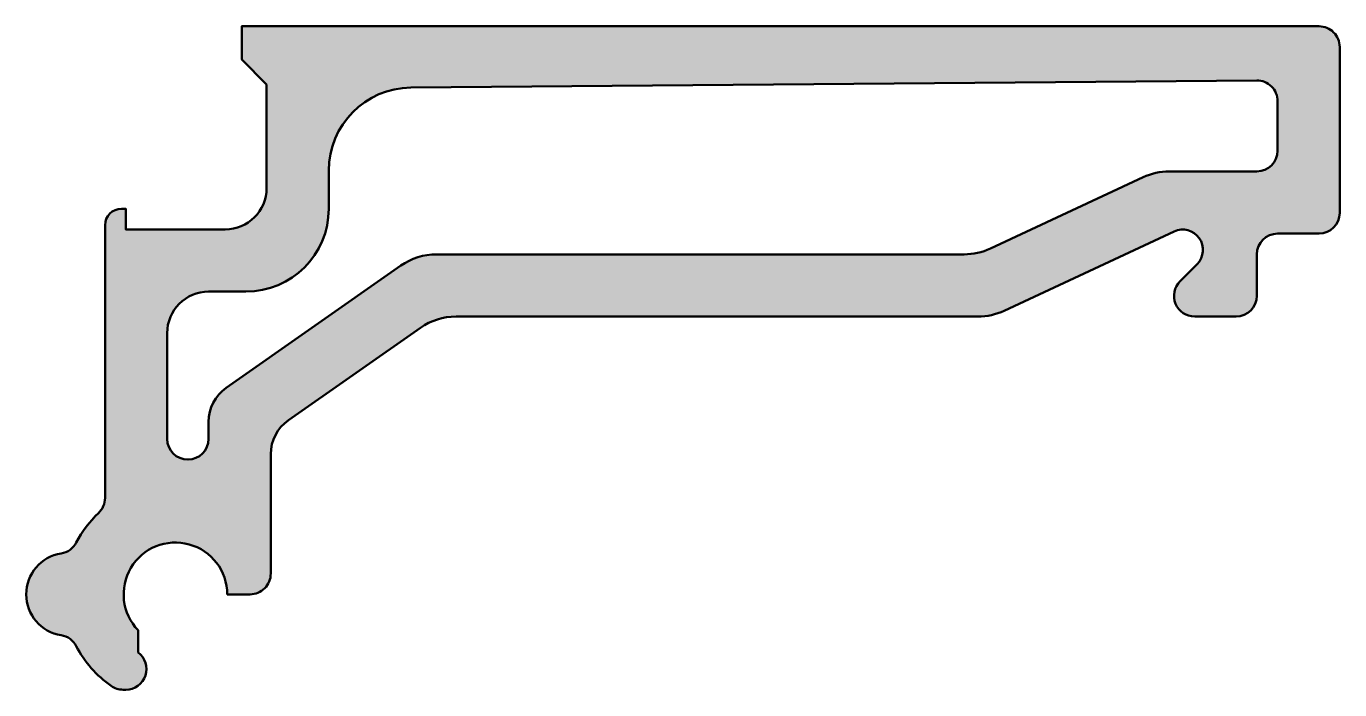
# Model space of a CAD drawing. Extents: x -4.7 to 27, y -16 to 0.
import ezdxf

# ---------------------------------------------------------------- set-up
doc = ezdxf.new("R2010")
doc.units = 0
doc.layers.add('0S-Alu contour', color=7, linetype='Continuous', lineweight=50)
doc.layers.add('0S-Alu hatch', color=252, linetype='Continuous', lineweight=25)

# ---------------------------------------------------------------- blocks, each defined once
blk = doc.blocks.new('489740__4B86FF56_0C95_455B_8C2A_68EC13D3D52C_')
at = {"layer": '0S-Alu hatch'}
h = blk.add_hatch(color=256, dxfattribs=at)
edge = h.paths.add_edge_path()
edge.add_line((1.099999999999998, -1.399999999999999), (0.5000000000000002, -0.8000000000000002))
edge.add_line((0.5000000000000002, -0.8000000000000002), (0.5, 0))
edge.add_line((0.5, 0), (26.5, 0))
edge.add_ellipse((26.50000000000001, -0.4999999999999942), major_axis=(-0.4999999999999942, 0), ratio=1, start_angle=180, end_angle=270.0000000000004, ccw=False)
edge.add_line((27, -0.4999999999999983), (27, -4.5))
edge.add_ellipse((26.5, -4.500000000000004), major_axis=(-0.4999999999999965, 0), ratio=1, start_angle=90, end_angle=180, ccw=False)
edge.add_line((26.5, -5.000000000000001), (25.5, -4.999999999999999))
edge.add_arc((25.5, -5.499999999999999), 0.5, 90, 180)
edge.add_line((25, -5.499999999999999), (25, -6.499999999999998))
edge.add_ellipse((24.5, -6.499999999999997), major_axis=(-0.5, 0), ratio=1, start_angle=90, end_angle=180, ccw=False)
edge.add_line((24.5, -6.999999999999998), (23.50000000006766, -7))
edge.add_ellipse((23.50000000006766, -6.5), major_axis=(-0.5, 0), ratio=1, start_angle=-45.000000000000114, end_angle=90, ccw=False)
edge.add_line((23.14644660947438, -6.146446609406726), (23.55663708911926, -5.736256129761868))
edge.add_arc((23.21052840532964, -5.390147445972262), 0.4894715946703668, 315.0000000000005, 474.9999999999998)
edge.add_line((23.00366877081861, -4.946535528189261), (18.90138539864663, -6.859461680554975))
edge.add_ellipse((18.26745800603559, -5.500000000000007), major_axis=(-1.499999999999992, 0), ratio=1, start_angle=89.99999999999977, end_angle=115, ccw=False)
edge.add_line((18.26745800603558, -7), (5.672948183318474, -7.000000000000001))
edge.add_arc((5.672948183318476, -8.5), 1.499999999999998, 90.00000000000007, 125)
edge.add_line((4.812583528791908, -7.271271933566514), (1.626423563648955, -9.502245159101596))
edge.add_arc((2.200000000000001, -10.32139720339059), 1.000000000000002, 124.9999999999999, 180)
edge.add_line((1.199999999999999, -10.32139720339059), (1.200000000000002, -13.2))
edge.add_ellipse((0.7000000000000042, -13.2), major_axis=(-0.4999999999999983, 0), ratio=1, start_angle=89.99999999999977, end_angle=180, ccw=False)
edge.add_line((0.7000000000000027, -13.7), (0.1500000000000022, -13.70000000000001))
edge.add_arc((-1.099999999999997, -13.70000000000001), 1.25, 0, 223.9455195623089)
edge.add_line((-1.999999999999997, -14.56746757864488), (-1.999999999999997, -15.1))
edge.add_ellipse((-2.299999999999997, -15.5), major_axis=(-0.5000000000000001, 0), ratio=1, start_angle=90, end_angle=233.130102354156, ccw=False)
edge.add_line((-2.299999999999998, -16), (-2.364911064067353, -16))
edge.add_ellipse((-2.364911064067348, -15.5), major_axis=(-0.5000000000000071, 0), ratio=1, start_angle=54.903198772415294, end_angle=89.99999999999949, ccw=False)
edge.add_ellipse((-1.100000000000006, -13.70000000000002), major_axis=(-2.699999999999983, 0), ratio=1, start_angle=27.573437528205773, end_angle=54.903198772415294, ccw=False)
edge.add_arc((-3.936538461538459, -15.18123244503118), 0.5000000000000002, 27.57343752820583, 80.92702519445317)
edge.add_ellipse((-3.699999999999997, -13.70000000000001), major_axis=(-1, 0), ratio=1, start_angle=-80.92702519445322, end_angle=80.92702519445322, ccw=False)
edge.add_arc((-3.936538461538459, -12.21876755496883), 0.5000000000000031, 279.0729748055469, 332.4265624717942)
edge.add_ellipse((-1.100000000000026, -13.69999999999997), major_axis=(-2.699999999999958, 0), ratio=1, start_angle=313.43253655778983, end_angle=332.4265624717943, ccw=False)
edge.add_arc((-3.299999999999995, -11.37620999227556), 0.4999999999999984, 313.4325365577898, 360)
edge.add_line((-2.799999999999997, -11.37620999227556), (-2.8, -4.800000000000006))
edge.add_ellipse((-2.4, -4.800000000000003), major_axis=(-0.3999999999999999, 0), ratio=1, start_angle=270, end_angle=360, ccw=False)
edge.add_line((-2.4, -4.400000000000004), (-2.3, -4.400000000000005))
edge.add_line((-2.3, -4.400000000000005), (-2.3, -4.900000000000005))
edge.add_line((-2.3, -4.900000000000005), (0.0999999999999997, -4.900000000000004))
edge.add_arc((0.0999999999999995, -3.900000000000006), 0.9999999999999984, 270, 360)
edge.add_line((1.099999999999998, -3.900000000000006), (1.099999999999998, -1.399999999999999))
edge = h.paths.add_edge_path()
edge.add_line((24.99572665181059, -1.304310028617005), (4.582906607242332, -1.478778576006475))
edge.add_arc((4.599999999999999, -3.478705528653505), 2, 90.48969559312926, 180)
edge.add_line((2.599999999999998, -3.478705528653505), (2.6, -4.400000000000003))
edge.add_ellipse((0.6000000000000002, -4.400000000000003), major_axis=(-2, 0), ratio=1, start_angle=90, end_angle=180, ccw=False)
edge.add_line((0.5999999999999999, -6.400000000000003), (-0.3, -6.400000000000004))
edge.add_arc((-0.3000000000000002, -7.400000000000003), 0.9999999999999991, 90, 180)
edge.add_line((-1.299999999999999, -7.400000000000003), (-1.299999999999998, -9.950000000000008))
edge.add_arc((-0.799999999999998, -9.950000000000008), 0.5000000000000006, 180, 360)
edge.add_line((-0.2999999999999976, -9.950000000000008), (-0.299999999999998, -9.54054662756297))
edge.add_ellipse((0.7000000000000015, -9.54054662756297), major_axis=(-0.9999999999999994, 0), ratio=1, start_angle=305, end_angle=360, ccw=False)
edge.add_line((0.1264235636489553, -8.721394583273979), (4.339635345473427, -5.771271933566515))
edge.add_ellipse((5.199999999999997, -7.000000000000003), major_axis=(-1.5, 0), ratio=1, start_angle=270, end_angle=305, ccw=False)
edge.add_line((5.199999999999997, -5.500000000000002), (17.93491601207118, -5.499999999999999))
edge.add_arc((17.93491601207118, -3.999999999999995), 1.500000000000003, 269.9999999999998, 294.9999999999999)
edge.add_line((18.56884340468223, -5.359461680554974), (22.25508644840804, -3.640538319445028))
edge.add_ellipse((22.88901384101909, -4.999999999999998), major_axis=(-1.499999999999995, 0), ratio=1, start_angle=270, end_angle=295.0000000000001, ccw=False)
edge.add_line((22.88901384101909, -3.500000000000002), (25, -3.500000000000001))
edge.add_arc((25, -3.000000000000001), 0.4999999999999996, 270, 360)
edge.add_line((25.5, -3.000000000000001), (25.50000000000001, -1.80429176677876))
edge.add_arc((25.00000000000001, -1.80429176677876), 0.4999999999999965, 0, 90.48969559312935)
at = {"layer": '0S-Alu contour', "color": 7}
for points in [[(1.099999999999998, -1.399999999999999), (0.5000000000000002, -0.8000000000000002), (0.5, 0), (26.5, 0)], [(27, -0.4999999999999983), (27, -4.5)], [(1.099999999999998, -3.900000000000006), (1.099999999999998, -1.399999999999999)], [(24.99572665181059, -1.304310028617005), (4.582906607242332, -1.478778576006475)], [(25.5, -3.000000000000001), (25.50000000000001, -1.80429176677876)], [(2.599999999999998, -3.478705528653505), (2.6, -4.400000000000003)], [(18.56884340468223, -5.359461680554974), (22.25508644840804, -3.640538319445028)], [(22.88901384101909, -3.500000000000002), (25, -3.500000000000001)], [(-2.4, -4.400000000000004), (-2.3, -4.400000000000005), (-2.3, -4.900000000000005), (0.0999999999999997, -4.900000000000004)], [(-2.799999999999997, -11.37620999227556), (-2.8, -4.800000000000006)], [(23.00366877081861, -4.946535528189261), (18.90138539864663, -6.859461680554975)], [(26.5, -5.000000000000001), (25.5, -4.999999999999999)], [(5.199999999999997, -5.500000000000002), (17.93491601207118, -5.499999999999999)], [(25, -5.499999999999999), (25, -6.499999999999998)], [(0.1264235636489553, -8.721394583273979), (4.339635345473427, -5.771271933566515)], [(23.14644660947438, -6.146446609406726), (23.55663708911926, -5.736256129761868)], [(0.5999999999999999, -6.400000000000003), (-0.3, -6.400000000000004)], [(4.812583528791908, -7.271271933566514), (1.626423563648955, -9.502245159101596)], [(18.26745800603558, -7), (5.672948183318474, -7.000000000000001)], [(24.5, -6.999999999999998), (23.50000000006766, -7)], [(-1.299999999999999, -7.400000000000003), (-1.299999999999998, -9.950000000000008)], [(-0.2999999999999976, -9.950000000000008), (-0.299999999999998, -9.54054662756297)], [(1.199999999999999, -10.32139720339059), (1.200000000000002, -13.2)], [(0.7000000000000027, -13.7), (0.1500000000000022, -13.70000000000001)], [(-1.999999999999997, -14.56746757864488), (-1.999999999999997, -15.1)], [(-2.299999999999998, -16), (-2.364911064067353, -16)]]:
    blk.add_lwpolyline(points, dxfattribs=at)
at = {"layer": '0S-Alu contour', "color": 7, "extrusion": (0, 0, -1)}
for centre, radius, start, end in [((-26.50000000000001, -0.4999999999999942), 0.4999999999999942, 89.99999999999959, 180), ((-22.88901384101909, -4.999999999999998), 1.499999999999995, 64.99999999999991, 90), ((2.4, -4.800000000000003), 0.3999999999999999, 0, 90), ((-0.6000000000000002, -4.400000000000003), 2, 180, 270), ((-26.5, -4.500000000000004), 0.4999999999999965, 180, 270), ((-5.199999999999997, -7.000000000000003), 1.5, 55, 90), ((-23.50000000006766, -6.5), 0.5, 270, 45.00000000000007), ((-24.5, -6.499999999999997), 0.5, 180, 270), ((-18.26745800603559, -5.500000000000007), 1.499999999999992, 245, 270.0000000000002), ((-0.7000000000000015, -9.54054662756297), 0.9999999999999994, 0, 54.99999999999998), ((1.100000000000026, -13.69999999999997), 2.699999999999958, 27.5734375282057, 46.56746344221019), ((3.699999999999997, -13.70000000000001), 1, 279.0729748055468, 80.92702519445324), ((-0.7000000000000042, -13.2), 0.4999999999999983, 180, 270.0000000000002), ((1.100000000000006, -13.70000000000002), 2.699999999999984, 305.0968012275847, 332.4265624717942), ((2.299999999999997, -15.5), 0.5000000000000001, 126.869897645844, 270), ((2.364911064067348, -15.5), 0.5000000000000071, 270.0000000000006, 305.0968012275848)]:
    blk.add_arc(centre, radius, start, end, dxfattribs=at)
at = {"layer": '0S-Alu contour', "color": 7}
for centre, radius, start, end in [((4.599999999999999, -3.478705528653505), 2, 90.48969559312926, 180), ((25.00000000000001, -1.80429176677876), 0.4999999999999965, 0, 90.48969559312935), ((25, -3.000000000000001), 0.4999999999999996, 270, 0), ((0.0999999999999995, -3.900000000000006), 0.9999999999999984, 270, 0), ((23.21052840532964, -5.390147445972262), 0.4894715946703668, 315.0000000000005, 114.9999999999998), ((25.5, -5.499999999999999), 0.5, 90, 180), ((17.93491601207118, -3.999999999999995), 1.500000000000003, 269.9999999999998, 294.9999999999999), ((-0.3000000000000002, -7.400000000000003), 0.9999999999999991, 90, 180), ((5.672948183318476, -8.5), 1.499999999999998, 90.00000000000007, 125), ((2.200000000000001, -10.32139720339059), 1.000000000000002, 124.9999999999999, 180), ((-0.799999999999998, -9.950000000000008), 0.5000000000000006, 180, 0), ((-3.299999999999995, -11.37620999227556), 0.4999999999999984, 313.4325365577898, 0), ((-3.936538461538459, -12.21876755496883), 0.5000000000000031, 279.0729748055469, 332.4265624717942), ((-1.099999999999997, -13.70000000000001), 1.25, 0, 223.9455195623089), ((-3.936538461538459, -15.18123244503118), 0.5000000000000002, 27.57343752820583, 80.92702519445317)]:
    blk.add_arc(centre, radius, start, end, dxfattribs=at)
blk = doc.blocks.new('489740__9DE17F8E_626C_42A4_AE03_0B2A8398C5A1_')
at = {"layer": '0S-Alu contour', "color": 7}
blk.add_blockref('489740__4B86FF56_0C95_455B_8C2A_68EC13D3D52C_', (0, 0), dxfattribs=at)

msp = doc.modelspace()

# ---------------------------------------------------------------- block references
at = {"layer": '0S-Alu contour', "color": 7}
msp.add_blockref('489740__9DE17F8E_626C_42A4_AE03_0B2A8398C5A1_', (0, 0), dxfattribs=at)

doc.saveas('drawing.dxf')
